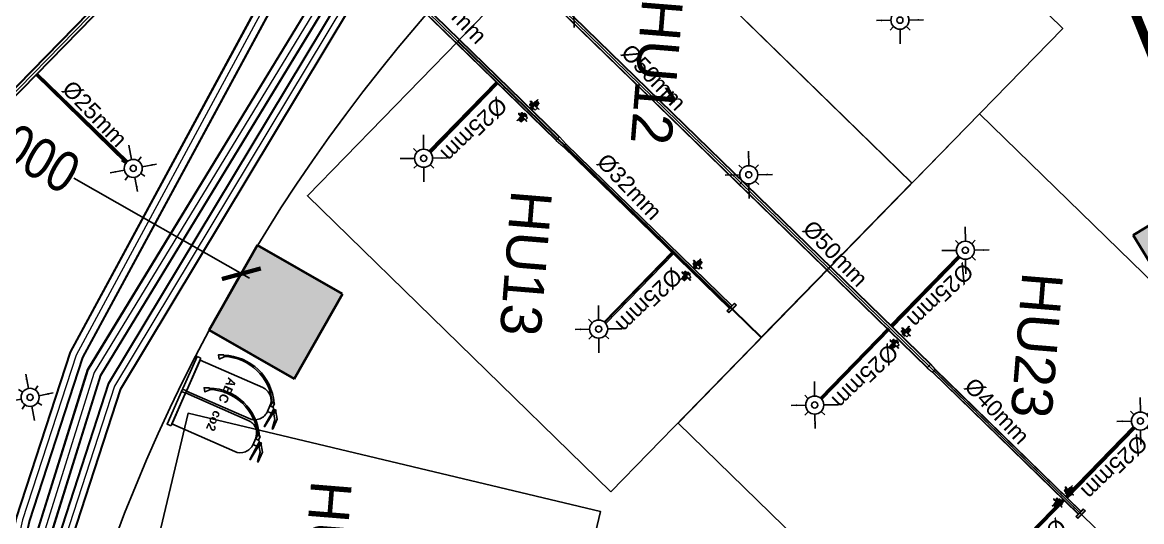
# Model space of a CAD drawing. Header units: inches. Extents: x 257070 to 799932, y -17980 to 269260.
# Drawn here: x 302933 to 316664, y 184654 to 190777 of the extents above; entities that cross this region are included whole.
import ezdxf

# ---------------------------------------------------------------- set-up
doc = ezdxf.new("R2010")
doc.units = ezdxf.units.IN
doc.header["$MEASUREMENT"] = 0
doc.header["$PDMODE"] = 99
doc.header["$PDSIZE"] = 100
doc.layers.add('0-AES-F-HYDRANT PIPE', color=7, linetype='Continuous', lineweight=15, true_color=0xf57247)
for name, color, linetype in [('0-AES-F-SPRINKLER', 10, 'Continuous'), ('0-F-AES-FIRE EXTINGUISHER', 1, 'Continuous'), ('basement1_AP$0$A-_ROAD----_E-_-', 2, 'Continuous')]:
    doc.layers.add(name, color=color, linetype=linetype)
for name, color, linetype, lineweight in [('0-AES-F-SPRINKLER PIPE', 10, 'Continuous', 15), ('07--DIM-2', 2, 'Continuous', 25), ('E--CONCRETE-4', 4, 'Continuous', 40), ('E--CONCRETE-SHADE', 253, 'Continuous', 20)]:
    doc.layers.add(name, color=color, linetype=linetype, lineweight=lineweight)
doc.layers.add('CORE - H', color=7, linetype='Continuous', true_color=0x8f7ed5)
doc.styles.add('CG', font='GOTHICB.TTF')
doc.styles.get("Standard").update_dxf_attribs({"font": 'arial.ttf'})
doc.styles.add('TEXT style 75', font='ARIALN.TTF')
doc.dimstyles.new('75', dxfattribs={"dimscale": 1.5, "dimtxt": 200, "dimasz": 113, "dimexe": 113, "dimexo": 0, "dimgap": 25, "dimtad": 0, "dimdec": 0, "dimrnd": 5, "dimzin": 0, "dimdsep": 46, "dimtxsty": 'TEXT style 75', "dimblk": 'ARCHTICK', "dimcen": 0.09, "dimdle": 113, "dimclrd": 8, "dimclre": 8, "dimclrt": 256, "dimadec": 0, "dimazin": 0, "dimtfac": 1, "dimtdec": 0, "dimtofl": 0, "dimtmove": 1, "dimatfit": 3, "dimldrblk": 'OPEN90', "dimfxl": 0, "dimtolj": 1, "dimtzin": 0, "dimarcsym": 0})
doc.dimstyles.new('ISO-25', dxfattribs={"dimtxt": 2.5, "dimasz": 2.5, "dimexe": 1.25, "dimexo": 0.625, "dimtad": 1, "dimtxsty": 'Standard', "dimcen": 2.5, "dimadec": 0, "dimazin": 0, "dimtfac": 1, "dimtmove": 0, "dimatfit": 3, "dimfxl": 1, "dimarcsym": 0})

# ---------------------------------------------------------------- blocks, each defined once
blk = doc.blocks.new('_ArchTick')
at = {"color": 0, "linetype": 'ByBlock', "const_width": 0.15}
blk.add_lwpolyline([(-0.5, -0.5), (0.5, 0.5)], dxfattribs=at)
blk = doc.blocks.new('*D259')
at = {"layer": '07--DIM-2', "color": 251, "lineweight": -2, "ltscale": 1000, "transparency": 16777216}
for p, q in [((300276, 190455), (300459, 190773)), ((300304, 190731), (302457, 189501)), ((305717, 187638), (303565, 188868)), ((305493, 187474), (305675, 187792))]:
    blk.add_line(p, q, dxfattribs=at)
at = {"layer": 'DEFPOINTS', "color": 0, "ltscale": 1000, "transparency": 16777216}
for p in [(300276, 190455, 0), (305619, 187694), (305493, 187474, 0)]:
    blk.add_point(p, dxfattribs=at)
at = {"layer": '07--DIM-2', "color": 251, "lineweight": -2, "ltscale": 1000, "transparency": 16777216, "xscale": 350, "yscale": 350, "zscale": 350}
for p, rotation in [((300403, 190675), 150.2547925705861), ((305619, 187694), 330.2547925705861)]:
    blk.add_blockref('_ArchTick', p, dxfattribs=dict(at, rotation=rotation))
at = {"layer": '07--DIM-2', "ltscale": 1000, "transparency": 16777216, "insert": (303011, 189185), "char_height": 500, "attachment_point": 5, "rotation": 330.2548, "style": 'TEXT style 75'}
blk.add_mtext('\\A1;6000', dxfattribs=at)
blk = doc.blocks.new('_Open90')
at = {"color": 0, "linetype": 'ByBlock', "lineweight": -2}
for p, q in [((-0.5, 0.5), (0, 0)), ((0, 0), (-1, 0)), ((0, 0), (-0.5, -0.5))]:
    blk.add_line(p, q, dxfattribs=at)
blk = doc.blocks.new('A$C3CA070F1')
at = {"layer": '0-AES-F-SPRINKLER'}
h = blk.add_hatch(dxfattribs=at)
h.set_pattern_fill('ANSI31', color=3, scale=0.196883, angle=-34.2335, style=0)
h.set_pattern_definition([(100.766483, (49937.1607, 174049.7081), (1.474466316, 0.280375668), [])])
edge = h.paths.add_edge_path()
edge.add_line((-1, 85), (-1, 84))
edge.add_line((-1, 84), (-6, 84))
edge.add_ellipse((-7, 82), major_axis=(-1.42, -0.27), ratio=1, start_angle=257, end_angle=315)
edge.add_line((-8, 83), (-15, 72))
edge.add_ellipse((-12, 70), major_axis=(-4.25, -0.81), ratio=1, start_angle=-45, end_angle=45)
edge.add_line((-14, 66), (14, 47))
edge.add_line((14, 47), (13, 46))
edge.add_line((13, 46), (-15, 65))
edge.add_ellipse((-12, 70), major_axis=(-5.52, -1.05), ratio=1, start_angle=-45, end_angle=45, ccw=False)
edge.add_line((-16, 73), (-9, 84))
edge.add_ellipse((-7, 82), major_axis=(-2.69, -0.51), ratio=1, start_angle=257, end_angle=315, ccw=False)
edge.add_line((-6, 85), (-1, 85))
h = blk.add_hatch(dxfattribs=at)
h.set_pattern_fill('ANSI31', color=3, scale=0.196883, angle=-124.2335, style=0)
h.set_pattern_definition([(190.766483, (49937.1607, 174049.7081), (-0.280375668, 1.474466316), [])])
edge = h.paths.add_edge_path()
edge.add_line((-1, 54), (7, 48))
edge.add_line((7, 48), (8, 49))
edge.add_line((8, 49), (0, 55))
edge.add_ellipse((-2, 52), major_axis=(-0.69, 3.63), ratio=1, start_angle=315, end_angle=405)
edge.add_line((-6, 54), (-14, 41))
edge.add_ellipse((-11, 39), major_axis=(-0.69, 3.63), ratio=1, start_angle=45, end_angle=135)
edge.add_line((-13, 36), (-9, 33))
edge.add_ellipse((-10, 32), major_axis=(-0.27, 1.42), ratio=1, start_angle=225, end_angle=315, ccw=False)
edge.add_line((-9, 31), (-10, 30))
edge.add_line((-10, 30), (-8, 29))
edge.add_line((-8, 29), (-7, 30))
edge.add_ellipse((-10, 32), major_axis=(-3.3, -0.63), ratio=1, start_angle=135, end_angle=225)
edge.add_line((-8, 35), (-12, 38))
edge.add_ellipse((-11, 39), major_axis=(-1.75, -0.33), ratio=1, start_angle=-45, end_angle=45, ccw=False)
edge.add_line((-13, 40), (-4, 53))
edge.add_ellipse((-2, 52), major_axis=(-1.75, -0.33), ratio=1, start_angle=225, end_angle=315, ccw=False)
at = {"layer": '0-AES-F-SPRINKLER', "color": 3}
for p, q in [((-98, 39), (-97, 43)), ((-98, 38), (-98, 39)), ((-98, 39), (-98, 39)), ((-98, 39), (-98, 39)), ((-98, 37), (-98, 38)), ((-98, 38), (-98, 38)), ((-98, 38), (-98, 38)), ((-98, 38), (-98, 38)), ((-98, 38), (-98, 38)), ((-98, 38), (-98, 38)), ((-98, 38), (-98, 38)), ((-98, 38), (-98, 38)), ((-98, 38), (-98, 38)), ((-98, 38), (-98, 38)), ((-96, 37), (-98, 37)), ((-98, 37), (-98, 37)), ((-98, 37), (-98, 37)), ((-98, 37), (-98, 37)), ((-98, 37), (-98, 37)), ((-98, 37), (-98, 37)), ((-98, 37), (-98, 37)), ((-98, 37), (-98, 37)), ((-98, 37), (-98, 37)), ((-98, 37), (-98, 37)), ((-98, 37), (-98, 37)), ((-98, 37), (-98, 37)), ((-98, 37), (-98, 37)), ((-98, 37), (-98, 37)), ((-98, 37), (-98, 37)), ((-98, 37), (-98, 37)), ((-98, 37), (-98, 37)), ((-97, 37), (-98, 37)), ((-98, 37), (-98, 37)), ((-98, 37), (-98, 37)), ((-98, 37), (-98, 37)), ((-98, 37), (-98, 37)), ((-98, 37), (-98, 37)), ((-98, 37), (-98, 37)), ((-98, 37), (-98, 37)), ((-98, 37), (-98, 37)), ((-98, 37), (-98, 37)), ((-98, 37), (-98, 37)), ((-98, 37), (-98, 37)), ((-98, 37), (-98, 37)), ((-98, 37), (-98, 37)), ((-97, 45), (-79, 71)), ((-96, 40), (-97, 40)), ((-97, 40), (-97, 40)), ((-97, 40), (-97, 40)), ((-97, 40), (-97, 39)), ((-97, 39), (-97, 39)), ((-97, 39), (-97, 39)), ((-97, 39), (-97, 39)), ((-97, 39), (-97, 39)), ((-97, 39), (-97, 39)), ((-97, 39), (-97, 39)), ((-97, 39), (-97, 39)), ((-97, 39), (-97, 38)), ((-97, 38), (-97, 38)), ((-97, 38), (-97, 38)), ((-97, 38), (-97, 38)), ((-97, 38), (-97, 38)), ((-97, 38), (-97, 38)), ((-97, 38), (-97, 38)), ((-97, 38), (-97, 38)), ((-97, 38), (-97, 38)), ((-97, 38), (-97, 38)), ((-97, 38), (-97, 38)), ((-97, 38), (-97, 37)), ((-97, 37), (-97, 37)), ((-97, 37), (-97, 37)), ((-97, 37), (-97, 37)), ((-95, 46), (-96, 42)), ((-96, 42), (-96, 42)), ((-96, 42), (-96, 41)), ((-96, 41), (-96, 41)), ((-96, 41), (-96, 41)), ((-96, 41), (-96, 41)), ((-96, 41), (-96, 41)), ((-96, 41), (-96, 41)), ((-96, 41), (-96, 41)), ((-96, 41), (-96, 41)), ((-96, 41), (-96, 41)), ((-96, 41), (-96, 40)), ((-96, 40), (-96, 40)), ((-96, 40), (-96, 40)), ((-96, 40), (-96, 40)), ((-96, 40), (-96, 40)), ((-95, 37), (-96, 37)), ((-96, 37), (-96, 37)), ((-96, 37), (-96, 37)), ((-96, 37), (-96, 37)), ((-96, 37), (-96, 37)), ((-94, 38), (-95, 38)), ((-95, 38), (-95, 38)), ((-95, 38), (-95, 38)), ((-95, 38), (-95, 38)), ((-95, 38), (-95, 38)), ((-95, 38), (-95, 38)), ((-95, 38), (-95, 38)), ((-95, 38), (-95, 38)), ((-95, 38), (-95, 38)), ((-95, 38), (-95, 37)), ((-95, 37), (-95, 37)), ((-95, 37), (-95, 37)), ((-95, 37), (-95, 37)), ((-95, 37), (-95, 37)), ((-95, 37), (-95, 37)), ((-95, 37), (-95, 37)), ((-95, 37), (-95, 37)), ((-95, 37), (-95, 37)), ((-95, 37), (-95, 37)), ((-95, 37), (-95, 37)), ((-95, 37), (-95, 37)), ((-95, 37), (-95, 37)), ((-95, 37), (-95, 37)), ((-95, 37), (-95, 37)), ((-95, 37), (-95, 37)), ((-95, 37), (-95, 37)), ((-94, 88), (-93, 90)), ((-72, 73), (-94, 88)), ((-94, 43), (-94, 48)), ((-93, 43), (-94, 43)), ((-94, 43), (-94, 43)), ((-94, 43), (-94, 43)), ((-94, 43), (-94, 43)), ((-94, 43), (-94, 43)), ((-94, 43), (-94, 41)), ((-94, 43), (-94, 43)), ((-94, 43), (-94, 43)), ((-94, 43), (-94, 43)), ((-94, 43), (-94, 43)), ((-94, 43), (-94, 43)), ((-94, 43), (-94, 43)), ((-94, 43), (-94, 43)), ((-94, 43), (-94, 43)), ((-94, 43), (-94, 43)), ((-94, 43), (-94, 43)), ((-94, 43), (-94, 43)), ((-94, 41), (-94, 41)), ((-94, 41), (-94, 41)), ((-94, 41), (-94, 41)), ((-94, 41), (-94, 41)), ((-94, 41), (-94, 41)), ((-94, 41), (-94, 41)), ((-94, 41), (-94, 41)), ((-94, 41), (-94, 40)), ((-94, 40), (-94, 40)), ((-94, 40), (-94, 40)), ((-94, 40), (-94, 40)), ((-94, 40), (-94, 40)), ((-94, 40), (-94, 40)), ((-94, 40), (-94, 40)), ((-94, 40), (-94, 40)), ((-94, 40), (-94, 39)), ((-94, 39), (-94, 39)), ((-94, 39), (-94, 39)), ((-94, 39), (-94, 39)), ((-94, 39), (-94, 39)), ((-94, 39), (-94, 39)), ((-94, 39), (-94, 39)), ((-94, 39), (-94, 39)), ((-94, 39), (-94, 38)), ((-93, 90), (-59, 67)), ((-93, 47), (-93, 49)), ((-91, 47), (-93, 43)), ((-93, 46), (-93, 47)), ((-92, 46), (-93, 46)), ((-93, 46), (-93, 46)), ((-93, 46), (-93, 46)), ((-93, 46), (-93, 46)), ((-93, 46), (-93, 46)), ((-93, 46), (-93, 46)), ((-93, 46), (-93, 46)), ((-93, 46), (-93, 46)), ((-93, 46), (-93, 46)), ((-93, 46), (-93, 46)), ((-93, 46), (-93, 46)), ((-93, 46), (-93, 46)), ((-93, 46), (-93, 46)), ((-93, 46), (-93, 46)), ((-93, 46), (-93, 46)), ((-93, 46), (-93, 46)), ((-93, 46), (-93, 46)), ((-93, 46), (-93, 46)), ((-93, 46), (-93, 46)), ((-93, 46), (-93, 46)), ((-91, 42), (-93, 43)), ((-93, 43), (-93, 43)), ((-93, 43), (-93, 43)), ((-93, 43), (-93, 43)), ((-93, 43), (-93, 43)), ((-93, 43), (-93, 43)), ((-93, 43), (-93, 43)), ((-93, 43), (-93, 43)), ((-93, 43), (-93, 43)), ((-93, 43), (-93, 43)), ((-93, 43), (-93, 43)), ((-93, 43), (-93, 43)), ((-93, 43), (-93, 43)), ((-93, 43), (-93, 43)), ((-93, 43), (-93, 43)), ((-93, 43), (-93, 43)), ((-93, 43), (-93, 43)), ((-93, 43), (-93, 43)), ((-93, 43), (-93, 43)), ((-93, 43), (-93, 43)), ((-93, 43), (-93, 43)), ((-93, 43), (-93, 43)), ((-93, 43), (-93, 43)), ((-85, 66), (-92, 55)), ((-90, 50), (-92, 46)), ((-92, 46), (-92, 46)), ((-92, 46), (-92, 46)), ((-92, 46), (-92, 46)), ((-92, 46), (-92, 46)), ((-92, 46), (-92, 46)), ((-90, 47), (-91, 47)), ((-90, 43), (-91, 42)), ((-91, 42), (-91, 42)), ((-91, 42), (-91, 42)), ((-91, 42), (-91, 42)), ((-91, 42), (-91, 42)), ((-91, 42), (-91, 42)), ((-91, 42), (-91, 42)), ((-91, 42), (-91, 42)), ((-91, 42), (-91, 42)), ((-91, 42), (-91, 42)), ((-91, 42), (-91, 42)), ((-91, 42), (-91, 42)), ((-91, 42), (-91, 42)), ((-91, 42), (-91, 42)), ((-91, 42), (-91, 42)), ((-91, 42), (-91, 42)), ((-88, 57), (-90, 49)), ((-89, 54), (-90, 51)), ((-90, 50), (-90, 50)), ((-88, 47), (-90, 43)), ((-90, 47), (-88, 47)), ((-90, 43), (-90, 43)), ((-90, 43), (-90, 43)), ((-90, 43), (-90, 43)), ((-89, 55), (-89, 55)), ((-88, 46), (-88, 47)), ((-87, 59), (-87, 59)), ((-87, 59), (-87, 59)), ((-86, 57), (-87, 49)), ((-87, 49), (-83, 28)), ((-85, 58), (-85, 58)), ((-77, 43), (-85, 49)), ((-83, 28), (-60, 9)), ((-77, 70), (-82, 63)), ((-80, 66), (-82, 67)), ((-45, 31), (-81, -23)), ((-78, 63), (-80, 65)), ((-79, 71), (-77, 70)), ((-71, 26), (-79, 31)), ((-57, 13), (-79, 28)), ((-70, 64), (-78, 63)), ((-78, -29), (-40, 27)), ((-69, 55), (-75, 59)), ((-66, 54), (-74, 42)), ((-74, 42), (-71, 26)), ((-73, 44), (-71, 43)), ((-69, 47), (-72, 43)), ((-71, 43), (-70, 43)), ((-71, 26), (-55, 15)), ((-70, 43), (-66, 49)), ((-66, 50), (-68, 52)), ((-61, 65), (-67, 69)), ((-62, 66), (-67, 65)), ((-50, 57), (-66, 54)), ((-66, 49), (-66, 50)), ((-47, 28), (-63, 40)), ((-59, 67), (-61, 65)), ((-57, 67), (-60, 66)), ((-60, 44), (-42, 32)), ((-50, 57), (-58, 62)), ((-19, 46), (-57, 67)), ((-17, 37), (-55, 63)), ((-29, 42), (-50, 57)), ((-13, 9), (-45, 31)), ((-36, 42), (-44, 30)), ((-43, 33), (-35, 46)), ((-39, -30), (-13, 9)), ((-37, 25), (-28, 38)), ((-35, 41), (-36, 42)), ((-32, 32), (-35, 39)), ((-30, 52), (-16, 73)), ((-29, 20), (-17, 37)), ((-28, 38), (-26, 40)), ((-21, 32), (-28, 37)), ((-23, 16), (-12, 33)), ((-1, 26), (-23, -9)), ((-22, 15), (-12, 31)), ((-9, 32), (-21, 14)), ((2, 24), (-20, -11)), ((-20, -8), (-1, 22)), ((-17, 37), (-19, 46)), ((-19, 13), (-10, 29)), ((-7, 30), (-18, 12)), ((-17, 37), (-17, 37)), ((4, 22), (-17, -13)), ((-17, -10), (1, 20)), ((-16, 73), (-9, 84)), ((-16, 11), (-7, 27)), ((-8, 83), (-15, 72)), ((13, 46), (-15, 65)), ((-4, 28), (-15, 10)), ((-1, 84), (-14, 66)), ((-14, 66), (14, 47)), ((-6, 54), (-14, 41)), ((-12, 33), (-14, 33)), ((-14, -15), (7, 20)), ((-14, -12), (4, 18)), ((-13, 40), (-4, 53)), ((-13, 36), (-9, 33)), ((-13, 9), (-4, 24)), ((-2, 34), (-12, 41)), ((-8, 35), (-12, 38)), ((-12, 31), (-12, 33)), ((-9, 32), (-12, 31)), ((7, 16), (-11, -13)), ((-10, 29), (-9, 32)), ((-9, 31), (-10, 30)), ((-7, 30), (-10, 29)), ((-10, 30), (-8, 29)), ((9, 17), (-10, -14)), ((-9, -13), (9, 13)), ((-8, 29), (-7, 30)), ((8, 49), (-7, 27)), ((-7, 27), (-7, 30)), ((-4, 28), (-7, 27)), ((-6, 85), (-1, 85)), ((-1, 84), (-6, 84)), ((5, 44), (-5, 51)), ((-4, 24), (-4, 28)), ((-1, 26), (-4, 24)), ((-1, 85), (-1, 84)), ((-1, 54), (7, 48)), ((13, 46), (-1, 25)), ((-1, 22), (-1, 26)), ((2, 24), (-1, 22)), ((8, 49), (0, 55)), ((1, 20), (2, 24)), ((4, 22), (1, 20)), ((4, 18), (4, 22)), ((7, 20), (4, 18)), ((7, 48), (8, 49)), ((7, 16), (7, 20)), ((9, 17), (7, 16)), ((9, 15), (9, 17)), ((14, 47), (13, 46)), ((-82, -25), (-80, -30)), ((-80, -30), (-78, -29)), ((-66, -11), (-39, -30)), ((-23, -7), (-23, -9)), ((-23, -9), (-20, -8)), ((-20, -8), (-20, -11)), ((-20, -11), (-17, -10)), ((-17, -10), (-17, -13)), ((-17, -13), (-14, -12)), ((-14, -12), (-14, -15)), ((-14, -15), (-11, -13)), ((-11, -13), (-11, -14)), ((-11, -14), (-11, -14))]:
    blk.add_line(p, q, dxfattribs=at)
for centre, major_axis, start_param, end_param in [((-95, 43), (-0.41, 2.13), 0.784914, 1.034983), ((-95, 43), (-2.74, -0.52), -0.560204, -0.324923), ((-93, 46), (-0.51, 2.68), 0.787914, 1.247507), ((-93, 48), (-1.75, -0.33), -0.775969, -0.160442), ((-91, 54), (-0.29, 1.52), 0.785398, 2.356194), ((-92, 49), (-0.33, 1.74), 0.791774, 1.412986), ((-89, 55), (-0.103, 0.54), 0.916881, 1.969618), ((-93, 51), (-3.09, -0.59), 2.526084, 2.789089), ((-95, 50), (-5.72, -1.09), 2.374727, 2.798549), ((-91, 55), (-0.33, 1.74), 4.197625, 4.773282), ((-84, 57), (-3.79, -0.72), -0.784768, -0.363877), ((-93, 50), (-5.72, -1.09), 2.377207, 2.798549), ((-80, 54), (-1.57, 8.26), 0.010205, 0.785398), ((-84, 56), (-0.35, 1.85), 0.785501, 1.132999), ((-83, 65), (-1.52, -0.29), 3.926991, 5.497787), ((-80, 54), (-5.9, -1.12), 4.155645, 5.497787), ((-80, 54), (-8.26, -1.57), 4.155621, 4.722594), ((-75, 68), (-8.26, -1.57), 1.014052, 3.151797), ((-75, 63), (-2.79, -0.53), -0.113999, 0.093951), ((-75, 68), (-1.12, 5.9), 2.584882, 5.497787), ((-75, 46), (-0.53, 2.79), 2.356194, 3.926991), ((-75, 68), (-1.57, 8.26), 4.722594, 5.497787), ((-70, 53), (-2.79, -0.53), 2.356194, 3.926991), ((-65, 44), (-3.72, -0.71), -0.403281, 1.321745), ((-65, 44), (-0.71, 3.72), 4.96144, 6.686466), ((-65, 37), (-0.56, 2.96), 5.497794, 6.034125), ((-59, 47), (-2.96, -0.56), 0.24906, 0.785391), ((-60, 60), (-2.83, -0.54), 3.926991, 4.712389), ((-33, 40), (-0.45, 2.36), 0.803442, 1.867502), ((-30, 39), (-2.79, -0.53), 2.356194, 3.926991), ((-24, 39), (-0.53, 2.79), 5.497787, 7.068583), ((-12, 70), (-5.52, -1.05), -0.785398, 0.785398), ((-15, 35), (-0.54, 2.83), 0.785398, 3.403392), ((-12, 70), (-4.25, -0.81), -0.785398, 0.785398), ((-11, 39), (-0.69, 3.63), 0.785398, 2.356194), ((-11, 39), (-1.75, -0.33), -0.785398, 0.785398), ((-7, 82), (-2.69, -0.51), 4.485496, 5.497787), ((-10, 32), (-0.27, 1.42), 3.926991, 5.497787), ((-7, 82), (-1.42, -0.27), 4.485496, 5.497787), ((-10, 32), (-3.3, -0.63), 2.356194, 3.926991), ((-2, 52), (-0.69, 3.63), 5.497787, 7.068583), ((-2, 52), (-1.75, -0.33), 3.926991, 5.497787), ((6, 14), (-0.54, 2.83), 3.926991, 4.712389), ((-79, -24), (-0.51, 2.69), 0.785398, 1.797689), ((-11, -11), (-2.83, -0.54), 1.570796, 2.356194)]:
    blk.add_ellipse(centre, major_axis=major_axis, ratio=1, start_param=start_param, end_param=end_param, dxfattribs=at)
at = {"layer": '0-AES-F-SPRINKLER', "color": 3, "extrusion": (0, 0, -1)}
for centre, major_axis, start_param, end_param in [((-86, 47), (-0.53, 2.79), -0.113999, 0.785398), ((-77, 34), (-0.54, 2.83), 3.926991, 4.712389)]:
    blk.add_ellipse(centre, major_axis=major_axis, ratio=1, start_param=start_param, end_param=end_param, dxfattribs=at)
blk = doc.blocks.new('A$C38B57D14')
at = {"color": 1}
for points in [[(311, 882), (270, 882), (270, 856), (311, 856)], [(325, 896), (356, 896), (356, 921), (325, 921)], [(35, 235), (51, 247), (89, 211), (55, 187)]]:
    blk.add_lwpolyline(points, close=True, dxfattribs=at)
for points in [[(311, 851), (370, 851), (370, 882, 0.414214), (356, 896), (325, 896, 0.414214), (311, 882)], [(311, 851), (370, 851, -0.414214), (507, 714), (507, 42), (174, 42), (174, 714, -0.414214)], [(161, 42), (521, 42, -0.414214), (529, 34), (529, 0), (153, 0), (153, 34, -0.414214)]]:
    blk.add_lwpolyline(points, format="xyb", close=True, dxfattribs=at)
for points in [[(331, 896), (325, 904), (325, 916), (402, 968), (508, 968), (508, 962), (412, 947), (356, 908), (345, 896), (331, 896)], [(356, 908), (519, 886), (518, 881), (345, 896)]]:
    blk.add_lwpolyline(points, dxfattribs=at)
blk.add_lwpolyline([(270, 858, 0.380099), (48, 245), (37, 237, -0.385151), (270, 877)], format="xyb", dxfattribs=at)
blk.add_circle((341, 908), 7.79, dxfattribs=at)
at = {"color": 7, "style": 'CG'}
blk.add_text('ABC', height=88.5, dxfattribs=at).set_placement((211, 364))
blk = doc.blocks.new('A$C1C2B0A82')
at = {"color": 1}
for points in [[(389, 1103), (338, 1103), (338, 1070), (389, 1070)], [(407, 1120), (446, 1120), (446, 1151), (407, 1151)], [(44, 294), (64, 308), (111, 264), (69, 234)]]:
    blk.add_lwpolyline(points, close=True, dxfattribs=at)
for points in [[(389, 1064), (463, 1064), (463, 1103, 0.414214), (446, 1120), (407, 1120, 0.414214), (389, 1103)], [(389, 1064), (463, 1064, -0.414214), (634, 893), (634, 52), (218, 52), (218, 893, -0.414214)], [(201, 52), (651, 52, -0.414214), (661, 42), (661, 0), (191, 0), (191, 42, -0.414214)]]:
    blk.add_lwpolyline(points, format="xyb", close=True, dxfattribs=at)
for points in [[(414, 1120), (407, 1130), (407, 1145), (503, 1209), (635, 1209), (636, 1202), (516, 1184), (446, 1135), (431, 1120), (414, 1120)], [(446, 1135), (649, 1108), (648, 1102), (431, 1120)]]:
    blk.add_lwpolyline(points, dxfattribs=at)
blk.add_lwpolyline([(338, 1073, 0.380099), (61, 306), (47, 296, -0.385151), (338, 1096)], format="xyb", dxfattribs=at)
blk.add_circle((426, 1135), 9.74, dxfattribs=at)
at = {"color": 7, "style": 'CG'}
blk.add_text('co2', height=110.6, dxfattribs=at).set_placement((264, 455))
blk = doc.blocks.new('*U603')
at = {"layer": '0-AES-F-SPRINKLER'}
for p, q in [((171672, 56809), (171672, 56871)), ((171562, 56699), (171500, 56699)), ((171672, 56588), (171672, 56526)), ((171783, 56699), (171845, 56699))]:
    blk.add_line(p, q, dxfattribs=at)
for radius in [111, 37.8]:
    blk.add_circle((171672, 56699), radius, dxfattribs=at)
at = {"layer": '0-AES-F-SPRINKLER PIPE'}
for points, override in [([(171468, 56903), (171594, 56777)], {"dimasz": 70, "dimtad": 0, "dimfxl": 13, "dimarcsym": 1}), ([(171877, 56903), (171751, 56777)], {"dimasz": 70, "dimtad": 0, "dimfxl": 13, "dimarcsym": 1}), ([(171468, 56494), (171594, 56620)], {"dimasz": 70, "dimtad": 0, "dimfxl": 13, "dimarcsym": 1}), ([(171877, 56494), (171751, 56620)], {"dimasz": 70, "dimgap": 0.625, "dimtad": 0, "dimfxl": 13, "dimarcsym": 1})]:
    blk.add_leader(points, dimstyle='ISO-25', override=override, dxfattribs=at)

msp = doc.modelspace()

# ---------------------------------------------------------------- hatches: boundary and pattern name
at = {"layer": 'E--CONCRETE-SHADE', "ltscale": 3.5}
h = msp.add_hatch(color=8, dxfattribs=at)
h.dxf.hatch_style = 1
h.paths.add_polyline_path([(307193.4, 203549.4), (308218.3, 204173.6), (307594.1, 205198.5), (306569.2, 204574.2)])
h.paths.add_polyline_path([(300217.8, 199348.8), (301077, 198511.2), (301914.7, 199370.5), (301055.4, 200208.1)])
h.paths.add_polyline_path([(295368.8, 192633.7), (296410.6, 192038.3), (297006, 193080.2), (295964.1, 193675.6)])
h.paths.add_polyline_path([(293555.9, 184590.6), (293860.7, 185751.2), (292700.1, 186056), (292395.3, 184895.4)])
h.paths.add_polyline_path([(292805.1, 178823.7), (291623.9, 179035.4), (291412.2, 177854.2), (292593.4, 177642.5)])
h.paths.add_polyline_path([(302981, 177000.5), (302769.3, 175819.3), (303950.5, 175607.6), (304162.2, 176788.8)])
h.paths.add_polyline_path([(306265.7, 186406.8), (306861, 187448.7), (305819.1, 188044), (305223.8, 187002.2)])
h.paths.add_polyline_path([(312047.3, 183103), (313089.1, 182507.6), (313684.5, 183549.5), (312642.6, 184144.9)])
h.paths.add_polyline_path([(312024.7, 174160.9), (312236.4, 175342.1), (311055.2, 175553.8), (310843.5, 174372.6)])
h.paths.add_polyline_path([(322422.2, 180336.6), (321878.2, 180083.7), (322131.2, 179539.6), (322675.2, 179792.6)])
h.paths.add_polyline_path([(326860, 178208.9), (327212.9, 178694.2), (326727.6, 179047), (326374.8, 178561.8)])
h.paths.add_polyline_path([(321545.3, 173367.9), (321442.8, 172776.7), (322034, 172674.3), (322136.5, 173265.4)])
h.paths.add_polyline_path([(323348.4, 165044.3), (323450.8, 165635.5), (322859.6, 165737.9), (322757.2, 165146.8)])
h.paths.add_polyline_path([(329340.5, 164614.7), (328749.3, 164717.2), (328646.9, 164126), (329238.1, 164023.5)])
h = msp.add_hatch(color=8, dxfattribs=at)
h.dxf.hatch_style = 1
h.paths.add_polyline_path([(317185.4, 187144), (318210.2, 187768.2), (317586, 188793.1), (316561.2, 188168.9)])

# ---------------------------------------------------------------- linework, layer by layer
at = {"layer": '0-AES-F-HYDRANT PIPE', "ltscale": 1000, "elevation": 0}
for points in [[(298315.8, 200493), (306846, 191463), (303812.5, 186482.5), (303147.5, 184351.5), (302523, 181715.5), (300829, 169822.5), (300135.5, 165336), (302926, 143821.5), (307847.7, 144370.6)], [(298359.2, 200564.5), (306946.9, 191473.6), (303886.6, 186449), (303225.4, 184330.2), (302602.4, 181700.5), (300908.8, 169810.6), (300217, 165335), (302995.8, 143910.5), (307838.7, 144450.8)], [(298363.9, 200574.1), (306959.5, 191475), (303895.8, 186444.8), (303235, 184327.5), (302612.2, 181698.6), (300918.7, 169809.2), (300227.1, 165334.9), (303004.5, 143921.5), (307837.6, 144460.8)], [(298267.6, 200411.9), (306732.5, 191451), (303729.2, 186520.2), (303060, 184375.5), (302433.8, 181732.4), (300739.3, 169835.8), (300043.9, 165337.1), (302847.5, 143721.5), (307857.7, 144280.4)], [(298272.3, 200421.5), (306745.1, 191452.4), (303738.4, 186516), (303069.6, 184372.8), (302443.6, 181730.5), (300749.2, 169834.4), (300054, 165337), (302856.2, 143732.5), (307856.6, 144290.4)], [(298560, 199254.3), (306299.3, 191518.5), (303674.8, 186661.1), (303021.5, 184651.6), (302364.1, 181786.7), (300921.7, 172158.6), (299819.3, 165298.1), (300856.5, 157327.4), (304596.1, 129961.1), (302217.5, 112260.5), (301274.8, 108098.1), (289067.5, 74311.6), (287809.7, 71124.6), (293812.1, 51998.3), (294251.5, 50437.6), (302069.9, 35087.4), (313354.7, 25414.2), (316460.8, 29119.1)], [(298513.6, 199173.1), (306187.8, 191502.2), (303591.5, 186696.8), (302934.4, 184675.7), (302275.3, 181803.5), (300832.5, 172172.5), (299728, 165299.5), (300767, 157315.5), (304505, 129961), (302128.5, 112276.5), (301188, 108123.5), (288983, 74343.5), (287714, 71128), (293725.5, 51972.5), (294167, 50404.5), (301997.5, 35030.5), (313365.2, 25286.2), (316530, 29061.1)], [(298555.3, 199244.9), (306286.9, 191516.7), (303665.6, 186665), (303011.8, 184654.3), (302354.2, 181788.6), (300911.8, 172160.2), (299809.1, 165298.3), (300846.6, 157326.1), (304586, 129961.1), (302207.6, 112262.3), (301265.2, 108100.9), (289058.1, 74315.1), (287799.1, 71124.9), (293802.5, 51995.4), (294242.1, 50433.9), (302061.8, 35081.1), (313355.9, 25400), (316468.5, 29112.6)]]:
    msp.add_lwpolyline(points, dxfattribs=at)
for points in [[(298474.8, 199091.3), (306082.6, 191486.8), (303512.8, 186730.5), (302852.1, 184698.5), (302191.5, 181819.4), (300748.2, 172185.6), (299641.8, 165300.8), (300682.5, 157304.2), (304419, 129960.9), (302044.5, 112291.6), (301106, 108147.5), (288903.2, 74373.6), (287630.1, 71147.7, 0.1716515), (287628.9, 71114.4), (293643.8, 51948.2), (294087.2, 50373.3), (301929.2, 34976.8), (313375.2, 25165.4), (316595.3, 29006.3)], [(298479.3, 199101), (306095, 191488.6), (303522, 186726.5), (302861.8, 184695.8), (302201.3, 181817.5), (300758.2, 172184), (299652, 165300.6), (300692.4, 157305.6), (304429.1, 129960.9), (302054.4, 112289.8), (301115.7, 108144.7), (288912.6, 74370.1), (287639.4, 71144, 0.1716515), (287638.5, 71117.4), (293653.4, 51951), (294096.6, 50377), (301937.2, 34983.1), (313374, 25179.6), (316587.7, 29012.7)]]:
    msp.add_lwpolyline(points, format="xyb", dxfattribs=at)
at = {"layer": '0-AES-F-SPRINKLER', "color": 7, "const_width": 100, "elevation": 0}
msp.add_lwpolyline([(309531.8, 208392.2), (318854.6, 185288.9), (344779.7, 167275.5), (347553.5, 174504), (359540.7, 196335.9), (363236.5, 201817), (370096.8, 207259.5), (370288.2, 210509.8), (355001.3, 211860.8), (319581.7, 213946.6), (316332, 213687.2), (316109.1, 210945.8)], close=True, dxfattribs=at)
msp.add_lwpolyline([(289015.1, 193067.5), (285565, 160241.4), (285565, 160241.4), (340591.5, 153681.2), (340591.5, 153681.2), (340591.5, 153681.2), (346965.3, 165756.9), (318821.9, 185311.6), (309531.8, 208392.2), (304262.2, 204456.2)], dxfattribs=at)
at = {"layer": '0-AES-F-SPRINKLER PIPE', "ltscale": 1000, "elevation": 0}
for points in [[(334850.5, 192290.2), (336277.1, 194471.9), (328821.8, 199316.3), (315415.7, 199316.3), (306829, 191074.6), (303983.4, 186350.6), (303275.8, 184167.9)], [(334842.1, 192295.7), (336263.2, 194469), (328818.8, 199306.3), (315419.7, 199306.3), (306836.9, 191068.3), (303992.6, 186346.4), (303285.6, 184165.6)], [(334779.1, 192336.9), (336158.9, 194447), (328796.5, 199231), (315450, 199231), (306896.3, 191020.9), (304061.5, 186315), (303359.1, 184148.3)], [(334716.1, 192378.1), (336054.6, 194425), (328774.2, 199155.7), (315480.3, 199155.7), (306955.6, 190973.5), (304130.4, 186283.6), (303432.6, 184130.9)], [(334707.7, 192383.6), (336040.7, 194422.1), (328771.2, 199145.7), (315484.3, 199145.7), (306963.5, 190967.2), (304139.6, 186279.4), (303442.4, 184128.6)], [(314055.6, 186562.3), (306655.5, 193767.4)], [(314073.1, 186580.2), (306673, 193785.3)], [(314076.6, 186583.8), (306676.5, 193788.9)], [(314034.7, 186540.8), (306634.5, 193745.9)], [(314038.2, 186544.4), (306638, 193749.5)], [(309520, 189368.3), (305849.5, 192942.1)], [(309523.5, 189371.9), (305853, 192945.7)], [(309481.7, 189328.9), (305811.1, 192902.7)], [(309485.2, 189332.5), (305814.6, 192906.3)], [(309502.6, 189350.4), (305832, 192924.2)], [(304203.3, 189051), (303093.2, 190131.9)], [(304205.1, 189053.5), (303095.3, 190134)], [(304213.3, 189062.9), (303104, 190143)], [(304222.5, 189071.4), (303112.7, 190151.9)], [(304224.9, 189073.3), (303114.8, 190154.1)], [(307921.1, 189199.7), (308745.2, 190046)], [(307923.5, 189197.8), (308747.3, 190043.9)], [(307933, 189189.6), (308756.3, 190035.2)], [(307941.5, 189180.4), (308765.2, 190026.5)], [(307943.3, 189178), (308767.4, 190024.4)], [(311604.7, 187270.2), (309567, 189254.2)], [(311607.5, 187273.1), (309569.8, 189257.1)], [(311621.4, 187287.4), (309583.7, 189271.4)], [(311635.4, 187301.8), (309597.7, 189285.7)], [(311638.2, 187304.6), (309600.5, 189288.6)], [(310068.5, 187104.7), (310903.5, 187962.4)], [(310070.9, 187102.9), (310905.7, 187960.3)], [(310080.3, 187094.7), (310914.6, 187951.5)], [(310088.8, 187085.4), (310923.6, 187942.8)], [(310090.7, 187083.1), (310925.7, 187940.7)], [(313581.1, 187057.9), (314415, 187914.4)], [(313583.2, 187055.8), (314416.9, 187912)], [(313592.2, 187047), (314425.4, 187902.8)], [(313601.2, 187038.3), (314434.8, 187894.6)], [(313603.3, 187036.2), (314437.2, 187892.7)], [(312719.5, 186173), (313554.6, 187030.6)], [(312721.9, 186171.1), (313556.7, 187028.5)], [(312731.4, 186162.9), (313565.7, 187019.8)], [(312739.9, 186153.7), (313574.6, 187011.1)], [(312741.7, 186151.3), (313576.8, 187009)], [(315885.9, 184746.8), (314097.1, 186488.5)], [(315888.7, 184749.7), (314099.9, 186491.3)], [(315902.6, 184764), (314113.8, 186505.7)], [(315916.6, 184778.4), (314127.8, 186520)], [(315919.4, 184781.2), (314130.6, 186522.9)], [(315730.6, 184965.1), (316562.4, 185819.4)], [(315732.7, 184963), (316564.3, 185817)], [(315741.7, 184954.3), (316572.7, 185807.8)], [(315750.6, 184945.5), (316582.2, 185799.6)], [(315752.8, 184943.4), (316584.6, 185797.8)], [(314866.9, 184078), (315701.9, 184935.7)], [(314869.3, 184076.2), (315704.1, 184933.6)], [(314878.7, 184068), (315713, 184924.8)], [(314887.2, 184058.7), (315722, 184916.1)], [(314889.1, 184056.4), (315724.1, 184914)]]:
    msp.add_lwpolyline(points, dxfattribs=at)
for points in [[(302010.4, 185958.7), (302670.8, 189771.4, -0.1516592), (302698.7, 189826), (309675.6, 196970.1)], [(302016.3, 185957.7), (302676.7, 189770.4, -0.1516592), (302703, 189821.8), (309679.9, 196965.9)], [(302048.3, 185952.2), (302708.7, 189764.8, -0.1516592), (302726.3, 189799.1), (309703.1, 196943.2)], [(302080.4, 185946.6), (302740.8, 189759.3, -0.1516592), (302749.5, 189776.4), (309726.4, 196920.5)], [(302086.3, 185945.6), (302746.7, 189758.2, -0.1516592), (302753.8, 189772.2), (309730.7, 196916.3)]]:
    msp.add_lwpolyline(points, format="xyb", dxfattribs=at)
for points in [[(309523.5, 189371.9), (309481.7, 189328.9), (309567, 189254.2), (309600.5, 189288.6)], [(311692.9, 187310.6), (311600.1, 187215.4), (311575.1, 187239.8), (311667.8, 187335.1)], [(311684.9, 187310.5), (311600, 187223.3), (311583, 187239.9), (311667.9, 187327.1)], [(314076.6, 186583.8), (314034.7, 186540.8), (314097.1, 186488.5), (314130.6, 186522.9)], [(315974.1, 184787.2), (315881.3, 184692), (315856.3, 184716.4), (315949, 184811.7)], [(315966.2, 184787.1), (315881.2, 184699.9), (315864.2, 184716.5), (315949.1, 184803.7)]]:
    msp.add_lwpolyline(points, close=True, dxfattribs=at)
at = {"layer": 'basement1_AP$0$A-_ROAD----_E-_-', "color": 8}
for centre, radius, start, end in [((323858.6, 177043.1, 0), 27129.2, 45.21221, 168.24385), ((323858.6, 177043.1, 0), 21129.2, 45.21221, 167.2963), ((323715.8, 176578.6, 0), 10010.7, 48.50644, 192.54346)]:
    msp.add_arc(centre, radius, start, end, dxfattribs=at)
at = {"layer": 'CORE - H', "color": 8, "ltscale": 25, "elevation": 0}
for points in [[(313846.3, 188806.6), (315696.8, 190703.4), (311974.7, 194334.7), (310124.2, 192437.9)], [(311993.8, 186911.6), (313844.4, 188808.5), (310122.3, 192439.8), (308271.7, 190542.9)], [(310151.4, 185019.3), (312002, 186916.2), (308279.9, 190547.5), (306429.3, 188650.6)], [(312827.2, 187758.3), (314675.9, 189657), (318401.6, 186029.5), (316553, 184130.8)], [(310978.6, 185859.7), (312827.2, 187758.3), (316553, 184130.8), (314704.4, 182232.1)], [(309411.3, 182201.5), (310024.7, 184779.5), (304966, 185983.4), (304352.5, 183405.4)]]:
    msp.add_lwpolyline(points, close=True, dxfattribs=at)
at = {"layer": 'E--CONCRETE-4', "color": 8, "ltscale": 10}
for p, q in [((317586, 188793.1, 0), (316561.2, 188168.9, 0)), ((316561.2, 188168.9, 0), (317185.4, 187144, 0)), ((305819.1, 188044, 0), (305223.8, 187002.2, 0)), ((306861, 187448.7, 0), (305819.1, 188044, 0)), ((306265.7, 186406.8, 0), (306861, 187448.7, 0)), ((305223.8, 187002.2, 0), (306265.7, 186406.8, 0))]:
    msp.add_line(p, q, dxfattribs=at)

# ---------------------------------------------------------------- block references
at = {"color": 51, "rotation": 246.270756775497}
msp.add_blockref('A$C1C2B0A82', (304974.7, 186453.1, 0), dxfattribs=at)
at = {"layer": '0-AES-F-SPRINKLER', "color": 7}
for p, rotation in [((230399.5, 28528.3, 0), 45.70751476385843), ((234400.7, 28330, 0), 45.70751476385843), ((228557.1, 26636, 0), 45.70751476385843), ((130465.6, 238687.2, 0), 325.7664830132082), ((232546.8, 26433.3, 0), 45.70751476385843), ((235204.1, 25508, 0), 45.70751476385843), ((230704.4, 24541, 0), 45.70751476385843), ((129199.9, 235879.2, 0), 325.7664830132082), ((233355.5, 23609.3, 0), 45.70751476385843), ((237351.5, 23413, 0), 45.70751476385843)]:
    msp.add_blockref('*U603', p, dxfattribs=dict(at, rotation=rotation))
at = {"layer": '0-AES-F-SPRINKLER', "ltscale": 1000, "xscale": -1, "rotation": 11.531718872804}
for p in [(309181.5, 189723.6, 0), (311182.3, 187771.5, 0), (313740.7, 186942.7, 0), (315741.5, 184990.7, 0)]:
    msp.add_blockref('A$C3CA070F1', p, dxfattribs=at)
at = {"layer": '0-AES-F-SPRINKLER', "ltscale": 1000, "rotation": 79.99875290199577}
for p in [(309107.8, 189647.9, 0), (311112.6, 187699.9, 0), (313667, 186867, 0), (315671.7, 184919, 0)]:
    msp.add_blockref('A$C3CA070F1', p, dxfattribs=at)
at = {"layer": '0-F-AES-FIRE EXTINGUISHER', "color": 7, "xscale": 1.25, "yscale": 1.25, "zscale": 1.25, "rotation": 246.270756775497}
msp.add_blockref('A$C38B57D14', (305151.9, 186856.1, 0), dxfattribs=at)

# ---------------------------------------------------------------- texts
at = {"layer": '0-AES-F-SPRINKLER PIPE', "color": 7, "linetype": 'Continuous', "lineweight": -3, "ltscale": 0.9, "char_height": 200, "width": 685.774, "attachment_point": 2}
for s, insert, rotation in [('%%C50mm', (308303.9, 190990.6, 0), 313.87399), ('%%C50mm', (310750.4, 190173.7, 0), 313.87399), ('%%C25mm', (303893.6, 189726.6, 0), 313.87399), ('%%C25mm', (308544.2, 189389.1, 0), 223.87399), ('%%C32mm', (310453.9, 188832.4, 0), 313.87399), ('%%C50mm', (312979.5, 188012, 0), 313.87399), ('%%C25mm', (310691.5, 187294.2, 0), 223.87399), ('%%C25mm', (314264.2, 187353.5, 0), 223.87399), ('%%C25mm', (313342.6, 186362.4, 0), 223.87399), ('%%C40mm', (314962.6, 186081.2, 0), 313.87399), ('%%C25mm', (316401.1, 185248, 0), 223.87399), ('%%C25mm', (315405.8, 184225.5, 0), 223.87399)]:
    msp.add_mtext(s, dxfattribs=dict(at, insert=insert, rotation=rotation))
at = {"layer": 'CORE - H', "color": 8}
for s, p in [('HU12', (310539.4, 191079, 0)), ('HU13', (308933.5, 188731.6, 0)), ('HU23', (315203.2, 187726.6, 0)), ('HU14', (306477.1, 185170.2, 0))]:
    msp.add_text(s, height=500, rotation=265.35069, dxfattribs=at).set_placement(p)

# ---------------------------------------------------------------- dimensions: what is measured, and where the dimension line sits
at = {"layer": '07--DIM-2', "color": 8, "ltscale": 1000}
dim = msp.add_aligned_dim(p1=(300276.4, 190454.6, 0), p2=(305493.1, 187473.5, 0), distance=254.3, text='6000', dimstyle='75', override={"dimscale": 1, "dimtxt": 500, "dimasz": 350, "dimclrd": 251, "dimclre": 251}, dxfattribs=at)
dim.commit()
dim.dimension.update_dxf_attribs({"geometry": '*D259', "text_midpoint": (303010.9, 189184.8)})

doc.saveas('drawing.dxf')
